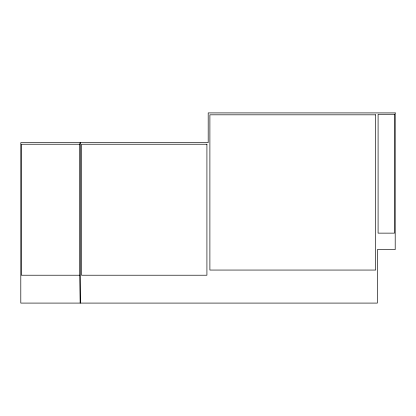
<?xml version="1.0" encoding="UTF-8"?>
<svg xmlns="http://www.w3.org/2000/svg" width="416" height="416" viewBox="0 0 416 416"><rect width="100%" height="100%" fill="white"/><g stroke="black" fill="none" stroke-linecap="round" stroke-linejoin="round"><path stroke-width="0.62" d="M79.784 144.232L80.231 142.631L80.231 303.087L79.784 275.22L79.784 144.232L21.393 144.232L21.393 275.22L79.784 275.22M395.2 112.913L208.198 112.913L208.198 142.631L20.8 142.631L20.8 303.087L377.369 303.087L377.369 249.6L395.2 249.6L395.2 112.913M394.488 114.28L378.087 114.28L378.087 233.137L394.488 233.137L394.488 114.28M375.679 114.816L209.888 114.816L209.888 270.057L375.679 270.057L375.679 114.816M206.918 144.232L81.51 144.232L81.51 275.22L206.918 275.22L206.918 144.232"/></g></svg>
